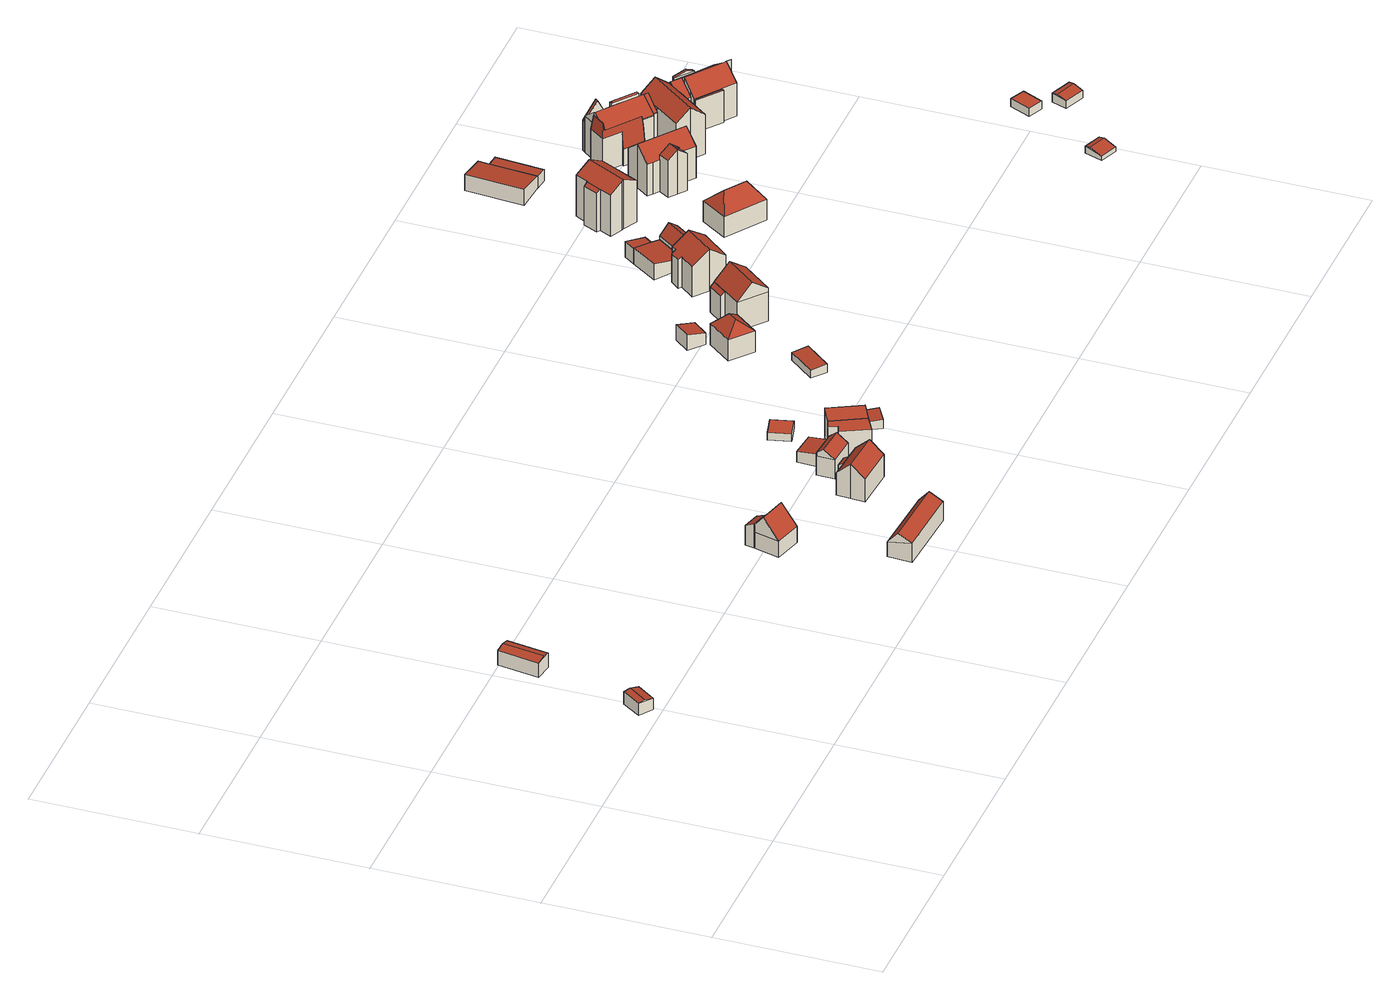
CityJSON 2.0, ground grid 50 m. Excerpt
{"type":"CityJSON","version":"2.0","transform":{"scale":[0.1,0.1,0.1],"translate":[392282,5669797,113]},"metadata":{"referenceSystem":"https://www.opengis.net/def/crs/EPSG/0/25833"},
"CityObjects":{
"building1":{"type":"Building","attributes":{"Dachtyp_tdc":"tdcGableRoof","Gemeindeschluessel":14627140,"Dachneigung":13.99,"QualitaetDacherkennung":80,"Geometrietyp2DReferenz":"3000","function":"31001_9998","roofType":"3100","measuredHeight":4.5},"geometry":[{"type":"MultiSurface","lod":"2","boundaries":[[[0,1,2,3]],[[1,4,5,2]],[[4,6,7,5]],[[6,0,3,7]],[[4,1,8]],[[0,6,9]],[[1,0,9,8]],[[6,4,8,9]],[[3,2,5,7]]],"semantics":{"surfaces":[{"type":"WallSurface"},{"type":"RoofSurface"},{"type":"GroundSurface"}],"values":[0,0,0,0,0,0,1,1,2]}}]},
"building2":{"type":"Building","attributes":{"Dachtyp_tdc":"tdcGableRoof","Gemeindeschluessel":14627140,"Dachneigung":13.93,"QualitaetDacherkennung":88,"Geometrietyp2DReferenz":"3000","function":"31001_9998","roofType":"3100","measuredHeight":5.42},"geometry":[{"type":"MultiSurface","lod":"2","boundaries":[[[10,11,12,13]],[[11,14,15,12]],[[14,16,17,15]],[[16,10,13,17]],[[14,11,18]],[[10,16,19]],[[11,10,19,18]],[[16,14,18,19]],[[13,12,15,17]]],"semantics":{"surfaces":[{"type":"WallSurface"},{"type":"RoofSurface"},{"type":"GroundSurface"}],"values":[0,0,0,0,0,0,1,1,2]}}]},
"building3":{"type":"Building","attributes":{"Gemeindeschluessel":14627140,"Geometrietyp2DReferenz":"3000","function":"31001_9998","roofType":"9999"},"children":["building3-1","building3-2"]},
"building3-1":{"type":"BuildingPart","attributes":{"Dachtyp_tdc":"tdcPolyFlatRoof","Dachneigung":29.08,"QualitaetDacherkennung":72,"Geometrietyp2DReferenz":"3000","roofType":"2100","measuredHeight":8.11},"parents":["building3"],"geometry":[{"type":"MultiSurface","lod":"2","boundaries":[[[20,21,22,23,24,25]],[[26,27,28,29,30,31]],[[27,20,25,28]],[[27,26,21,20]],[[25,24,29,28]],[[31,22,21,26]],[[30,29,24,23]],[[30,23,22,31]]],"semantics":{"surfaces":[{"type":"WallSurface"},{"type":"RoofSurface"},{"type":"GroundSurface"},{"type":"ClosureSurface"}],"values":[0,0,0,1,2,0,3,3]}}]},
"building3-2":{"type":"BuildingPart","attributes":{"Dachtyp_tdc":"tdcGableRoof","Dachneigung":49.13,"QualitaetDacherkennung":73,"Geometrietyp2DReferenz":"3000","roofType":"3100","measuredHeight":11.3},"parents":["building3"],"geometry":[{"type":"MultiSurface","lod":"2","boundaries":[[[23,32,33,24]],[[32,34,35,33]],[[34,36,37,35]],[[36,30,29,37]],[[22,31,38,39,40]],[[34,39,38,36]],[[32,40,39,34]],[[23,22,40,32]],[[36,38,31,30]],[[24,33,35,37,29]],[[24,29,30,23]],[[30,31,22,23]]],"semantics":{"surfaces":[{"type":"WallSurface"},{"type":"RoofSurface"},{"type":"GroundSurface"},{"type":"ClosureSurface"}],"values":[0,0,0,0,1,1,0,0,0,2,3,3]}}]},
"building4":{"type":"Building","attributes":{"Dachtyp_tdc":"tdcGableRoof","Gemeindeschluessel":14627140,"Dachneigung":48.3,"QualitaetDacherkennung":65,"Geometrietyp2DReferenz":"3000","function":"31001_9998","roofType":"3100","measuredHeight":8.55},"geometry":[{"type":"MultiSurface","lod":"2","boundaries":[[[41,42,43,44]],[[42,45,46,43]],[[45,47,48,46]],[[47,41,44,48]],[[45,42,49]],[[41,47,50]],[[42,41,50,49]],[[47,45,49,50]],[[44,43,46,48]]],"semantics":{"surfaces":[{"type":"WallSurface"},{"type":"RoofSurface"},{"type":"GroundSurface"}],"values":[0,0,0,0,0,0,1,1,2]}}]},
"building5":{"type":"Building","attributes":{"Gemeindeschluessel":14627140,"Geometrietyp2DReferenz":"3000","function":"31001_9998","roofType":"9999"},"children":["building5-1","building5-2"]},
"building5-1":{"type":"BuildingPart","attributes":{"Dachtyp_tdc":"tdcGableRoof","Dachneigung":42.73,"QualitaetDacherkennung":74,"Geometrietyp2DReferenz":"3000","roofType":"3100","measuredHeight":11.31},"parents":["building5"],"geometry":[{"type":"MultiSurface","lod":"2","boundaries":[[[51,52,53,54]],[[52,55,56,53]],[[55,57,58,56]],[[57,59,60,58]],[[59,61,62,60]],[[61,63,64,62]],[[63,65,66,64]],[[65,67,66]],[[61,59,57,55]],[[55,52,51,67,65,63,61]],[[54,53,56,58,60,62,64,66]],[[51,54,66,67]]],"semantics":{"surfaces":[{"type":"WallSurface"},{"type":"RoofSurface"},{"type":"GroundSurface"},{"type":"ClosureSurface"}],"values":[0,0,0,0,0,0,0,0,1,1,2,3]}}]},
"building5-2":{"type":"BuildingPart","attributes":{"Dachtyp_tdc":"tdcPolyFlatRoof","Dachneigung":27.91,"QualitaetDacherkennung":64,"Geometrietyp2DReferenz":"3000","roofType":"2100","measuredHeight":7.36},"parents":["building5"],"geometry":[{"type":"MultiSurface","lod":"2","boundaries":[[[67,68,69,66]],[[68,70,71,69]],[[70,51,54,71]],[[51,70,68,67]],[[66,69,71,54]],[[67,66,54,51]]],"semantics":{"surfaces":[{"type":"WallSurface"},{"type":"RoofSurface"},{"type":"GroundSurface"},{"type":"ClosureSurface"}],"values":[0,0,0,1,2,3]}}]},
"building6":{"type":"Building","attributes":{"Dachtyp_tdc":"tdcGableRoof","Gemeindeschluessel":14627140,"Dachneigung":40,"QualitaetDacherkennung":91,"Geometrietyp2DReferenz":"3000","function":"31001_9998","roofType":"3100","measuredHeight":9.18},"geometry":[{"type":"MultiSurface","lod":"2","boundaries":[[[72,73,74,75]],[[73,76,77,74]],[[76,78,79,77]],[[78,80,81,79]],[[80,72,75,81]],[[82,83,84,85,86]],[[72,82,86,73]],[[80,83,82,72]],[[76,85,84,78]],[[73,86,85,76]],[[78,84,83,80]],[[75,74,77,79,81]]],"semantics":{"surfaces":[{"type":"WallSurface"},{"type":"RoofSurface"},{"type":"GroundSurface"}],"values":[0,0,0,0,0,1,1,0,0,0,0,2]}}]},
"building7":{"type":"Building","attributes":{"Dachtyp_tdc":"tdcPolyFlatRoof","Gemeindeschluessel":14627140,"Dachneigung":6.64,"QualitaetDacherkennung":86,"Geometrietyp2DReferenz":"3000","function":"31001_9998","roofType":"2100","measuredHeight":4.2},"geometry":[{"type":"MultiSurface","lod":"2","boundaries":[[[87,88,89,90]],[[91,92,93,94]],[[90,89,92,91]],[[89,88,93,92]],[[88,87,94,93]],[[87,90,91,94]]],"semantics":{"surfaces":[{"type":"RoofSurface"},{"type":"GroundSurface"},{"type":"WallSurface"}],"values":[0,1,2,2,2,2]}}]},
"building8":{"type":"Building","attributes":{"Dachtyp_tdc":"tdcPolyFlatRoof","Gemeindeschluessel":14627140,"Dachneigung":0,"QualitaetDacherkennung":79,"Geometrietyp2DReferenz":"3000","function":"31001_9998","roofType":"1000","measuredHeight":9.05},"geometry":[{"type":"MultiSurface","lod":"2","boundaries":[[[95,96,97,98]],[[96,99,100,97]],[[99,101,102,100]],[[101,103,104,102]],[[103,105,106,104]],[[105,95,98,106]],[[105,103,101,99,96,95]],[[98,97,100,102,104,106]]],"semantics":{"surfaces":[{"type":"WallSurface"},{"type":"RoofSurface"},{"type":"GroundSurface"}],"values":[0,0,0,0,0,0,1,2]}}]},
"building9":{"type":"Building","attributes":{"Dachtyp_tdc":"tdcPolyFlatRoof","Gemeindeschluessel":14627140,"Dachneigung":0,"QualitaetDacherkennung":73,"Geometrietyp2DReferenz":"3000","function":"31001_9998","roofType":"1000","measuredHeight":9.52},"geometry":[{"type":"MultiSurface","lod":"2","boundaries":[[[103,101,107,108]],[[101,109,110,107]],[[109,111,112,110]],[[111,103,108,112]],[[111,109,101,103]],[[108,107,110,112]]],"semantics":{"surfaces":[{"type":"WallSurface"},{"type":"RoofSurface"},{"type":"GroundSurface"}],"values":[0,0,0,0,1,2]}}]},
"building10":{"type":"Building","attributes":{"Dachtyp_tdc":"tdcPolyFlatRoof","Gemeindeschluessel":14627140,"Dachneigung":0,"QualitaetDacherkennung":70,"Geometrietyp2DReferenz":"3000","function":"31001_9998","roofType":"1000","measuredHeight":2.39},"geometry":[{"type":"MultiSurface","lod":"2","boundaries":[[[113,114,115,116]],[[114,117,118,115]],[[117,119,120,118]],[[119,113,116,120]],[[119,117,114,113]],[[116,115,118,120]]],"semantics":{"surfaces":[{"type":"WallSurface"},{"type":"RoofSurface"},{"type":"GroundSurface"}],"values":[0,0,0,0,1,2]}}]},
"building11":{"type":"Building","attributes":{"Dachtyp_tdc":"tdcPolyFlatRoof","Gemeindeschluessel":14627140,"Dachneigung":3.43,"QualitaetDacherkennung":86,"Geometrietyp2DReferenz":"3000","function":"31001_9998","roofType":"2100","measuredHeight":2.9},"geometry":[{"type":"MultiSurface","lod":"2","boundaries":[[[121,122,123,124]],[[122,125,126,123]],[[125,127,128,126]],[[127,121,124,128]],[[127,125,122,121]],[[124,123,126,128]]],"semantics":{"surfaces":[{"type":"WallSurface"},{"type":"RoofSurface"},{"type":"GroundSurface"}],"values":[0,0,0,0,1,2]}}]},
"building12":{"type":"Building","attributes":{"Dachtyp_tdc":"tdcHipRoof","Gemeindeschluessel":14627140,"Dachneigung":39.15,"QualitaetDacherkennung":65,"Geometrietyp2DReferenz":"3000","function":"31001_9998","roofType":"3200","measuredHeight":10.5},"geometry":[{"type":"MultiSurface","lod":"2","boundaries":[[[129,130,131,132]],[[130,133,134,131]],[[133,135,136,134]],[[135,129,132,136]],[[133,130,137]],[[129,135,138]],[[130,129,138,137]],[[135,133,137,138]],[[132,131,134,136]]],"semantics":{"surfaces":[{"type":"WallSurface"},{"type":"RoofSurface"},{"type":"GroundSurface"}],"values":[0,0,0,0,1,1,1,1,2]}}]},
"building13":{"type":"Building","attributes":{"Dachtyp_tdc":"tdcPolyFlatRoof","Gemeindeschluessel":14627140,"Dachneigung":12.3,"QualitaetDacherkennung":75,"Geometrietyp2DReferenz":"3000","function":"31001_9998","roofType":"2100","measuredHeight":5.14},"geometry":[{"type":"MultiSurface","lod":"2","boundaries":[[[139,140,141,142]],[[140,143,144,141]],[[143,145,146,144]],[[145,139,142,146]],[[145,143,140,139]],[[142,141,144,146]]],"semantics":{"surfaces":[{"type":"WallSurface"},{"type":"RoofSurface"},{"type":"GroundSurface"}],"values":[0,0,0,0,1,2]}}]},
"building14":{"type":"Building","attributes":{"Dachtyp_tdc":"tdcPolyFlatRoof","Gemeindeschluessel":14627140,"Dachneigung":2.64,"QualitaetDacherkennung":87,"Geometrietyp2DReferenz":"3000","function":"31001_9998","roofType":"2100","measuredHeight":2.76},"geometry":[{"type":"MultiSurface","lod":"2","boundaries":[[[147,148,149,150]],[[148,151,152,149]],[[151,153,154,152]],[[153,147,150,154]],[[153,151,148,147]],[[150,149,152,154]]],"semantics":{"surfaces":[{"type":"WallSurface"},{"type":"RoofSurface"},{"type":"GroundSurface"}],"values":[0,0,0,0,1,2]}}]},
"building15":{"type":"Building","attributes":{"Gemeindeschluessel":14627140,"Geometrietyp2DReferenz":"3000","function":"31001_9998","roofType":"9999"},"children":["building15-1","building15-2"]},
"building15-1":{"type":"BuildingPart","attributes":{"Dachtyp_tdc":"tdcGableRoof","Dachneigung":45.47,"QualitaetDacherkennung":54,"Geometrietyp2DReferenz":"3000","roofType":"3100","measuredHeight":14.64},"parents":["building15"],"geometry":[{"type":"MultiSurface","lod":"2","boundaries":[[[155,156,157,158]],[[156,159,160,161,157]],[[162,163,164,165,166]],[[163,155,158,164]],[[167,168,169,170]],[[159,156,169,168,162]],[[155,170,169,156]],[[163,167,170,155]],[[162,168,167,163]],[[158,157,161,165,164]],[[162,166,160,159]],[[166,165,161,160]]],"semantics":{"surfaces":[{"type":"WallSurface"},{"type":"RoofSurface"},{"type":"GroundSurface"},{"type":"ClosureSurface"}],"values":[0,0,0,0,1,1,0,0,0,2,0,3]}}]},
"building15-2":{"type":"BuildingPart","attributes":{"Dachtyp_tdc":"tdcPolyFlatRoof","Dachneigung":41.73,"QualitaetDacherkennung":55,"Geometrietyp2DReferenz":"3000","roofType":"2100","measuredHeight":9.63},"parents":["building15"],"geometry":[{"type":"MultiSurface","lod":"2","boundaries":[[[171,166,165,172]],[[160,173,174,161]],[[173,171,172,174]],[[173,160,166,171]],[[172,165,161,174]],[[161,165,166,160]]],"semantics":{"surfaces":[{"type":"WallSurface"},{"type":"RoofSurface"},{"type":"GroundSurface"},{"type":"ClosureSurface"}],"values":[0,0,0,1,2,3]}}]},
"building16":{"type":"Building","attributes":{"Dachtyp_tdc":"tdcGableRoof","Gemeindeschluessel":14627140,"Dachneigung":34.15,"QualitaetDacherkennung":62,"Geometrietyp2DReferenz":"3000","function":"31001_9998","roofType":"3100","measuredHeight":13.9},"geometry":[{"type":"MultiSurface","lod":"2","boundaries":[[[175,176,177,178]],[[176,179,180,177]],[[179,181,182,180]],[[181,183,184,182]],[[183,185,186,184]],[[185,187,188,186]],[[187,189,190,188]],[[189,191,192,190]],[[191,193,194,192]],[[193,175,178,194]],[[189,187,185,183]],[[183,181,179,176,175,193,191,189]],[[178,177,180,182,184,186,188,190,192,194]]],"semantics":{"surfaces":[{"type":"WallSurface"},{"type":"RoofSurface"},{"type":"GroundSurface"}],"values":[0,0,0,0,0,0,0,0,0,0,1,1,2]}}]},
"building17":{"type":"Building","attributes":{"Gemeindeschluessel":14627140,"Geometrietyp2DReferenz":"3000","function":"31001_9998","roofType":"9999"},"children":["building17-1","building17-2"]},
"building17-1":{"type":"BuildingPart","attributes":{"Dachtyp_tdc":"tdcPolyFlatRoof","Dachneigung":12.21,"QualitaetDacherkennung":57,"Geometrietyp2DReferenz":"3000","roofType":"2100","measuredHeight":5.27},"parents":["building17"],"geometry":[{"type":"MultiSurface","lod":"2","boundaries":[[[195,196,197,198]],[[196,199,200,197]],[[199,201,202,200]],[[201,203,204,205,202]],[[201,199,196,195,206,203]],[[205,198,197,200,202]],[[206,204,203]],[[195,198,205,204,206]]],"semantics":{"surfaces":[{"type":"WallSurface"},{"type":"RoofSurface"},{"type":"GroundSurface"},{"type":"ClosureSurface"}],"values":[0,0,0,0,1,2,0,3]}}]},
"building17-2":{"type":"BuildingPart","attributes":{"Dachtyp_tdc":"tdcPolyFlatRoof","Dachneigung":11.2,"QualitaetDacherkennung":76,"Geometrietyp2DReferenz":"3000","roofType":"2100","measuredHeight":5.17},"parents":["building17"],"geometry":[{"type":"MultiSurface","lod":"2","boundaries":[[[207,208,209,210]],[[208,195,198,209]],[[204,207,210,205]],[[204,206,195,208,207]],[[210,209,198,205]],[[205,198,195,206,204]]],"semantics":{"surfaces":[{"type":"WallSurface"},{"type":"RoofSurface"},{"type":"GroundSurface"},{"type":"ClosureSurface"}],"values":[0,0,0,1,2,3]}}]},
"building18":{"type":"Building","attributes":{"Dachtyp_tdc":"tdcGableRoof","Gemeindeschluessel":14627140,"Dachneigung":48.2,"QualitaetDacherkennung":57,"Geometrietyp2DReferenz":"3000","function":"31001_9998","roofType":"3100","measuredHeight":8.31},"geometry":[{"type":"MultiSurface","lod":"2","boundaries":[[[211,212,213,214]],[[212,215,216,213]],[[215,217,218,216]],[[217,211,214,218]],[[215,212,219]],[[211,217,220]],[[212,211,220,219]],[[217,215,219,220]],[[214,213,216,218]]],"semantics":{"surfaces":[{"type":"WallSurface"},{"type":"RoofSurface"},{"type":"GroundSurface"}],"values":[0,0,0,0,0,0,1,1,2]}}]},
"building19":{"type":"Building","attributes":{"Dachtyp_tdc":"tdcGableRoof","Gemeindeschluessel":14627140,"Dachneigung":16.51,"QualitaetDacherkennung":77,"Geometrietyp2DReferenz":"3000","function":"31001_9998","roofType":"3100","measuredHeight":2.67},"geometry":[{"type":"MultiSurface","lod":"2","boundaries":[[[221,222,223,224]],[[222,225,226,223]],[[225,227,228,226]],[[227,221,224,228]],[[225,222,229]],[[221,227,230]],[[222,221,230,229]],[[227,225,229,230]],[[224,223,226,228]]],"semantics":{"surfaces":[{"type":"WallSurface"},{"type":"RoofSurface"},{"type":"GroundSurface"}],"values":[0,0,0,0,0,0,1,1,2]}}]},
"building20":{"type":"Building","attributes":{"Dachtyp_tdc":"tdcHipRoof","Gemeindeschluessel":14627140,"Dachneigung":44.87,"QualitaetDacherkennung":70,"Geometrietyp2DReferenz":"3000","function":"31001_9998","roofType":"3200","measuredHeight":11.71},"geometry":[{"type":"MultiSurface","lod":"2","boundaries":[[[231,232,233,234]],[[232,235,236,233]],[[235,237,238,236]],[[237,231,234,238]],[[235,232,239]],[[231,237,240]],[[232,231,240,239]],[[237,235,239,240]],[[234,233,236,238]]],"semantics":{"surfaces":[{"type":"WallSurface"},{"type":"RoofSurface"},{"type":"GroundSurface"}],"values":[0,0,0,0,1,1,1,1,2]}}]},
"building21":{"type":"Building","attributes":{"Gemeindeschluessel":14627140,"Geometrietyp2DReferenz":"3000","function":"31001_9998","roofType":"9999"},"children":["building21-1","building21-2"]},
"building21-1":{"type":"BuildingPart","attributes":{"Dachtyp_tdc":"tdcGableRoof","Dachneigung":29.57,"QualitaetDacherkennung":69,"Geometrietyp2DReferenz":"3000","roofType":"3100","measuredHeight":16.59},"parents":["building21"],"geometry":[{"type":"MultiSurface","lod":"2","boundaries":[[[241,242,243,244]],[[242,245,246,243]],[[245,247,248,246]],[[249,250,251,252]],[[250,253,254,251]],[[253,255,256,254]],[[255,257,258,256]],[[257,259,260,258]],[[259,241,244,260]],[[255,253,250,249,247,245,242,241]],[[241,259,257,255]],[[244,243,246,248,252,251,254,256,258,260]],[[249,252,248,247]]],"semantics":{"surfaces":[{"type":"WallSurface"},{"type":"RoofSurface"},{"type":"GroundSurface"},{"type":"ClosureSurface"}],"values":[0,0,0,0,0,0,0,0,0,1,1,2,3]}}]},
"building21-2":{"type":"BuildingPart","attributes":{"Dachtyp_tdc":"tdcPolyFlatRoof","Dachneigung":31.13,"QualitaetDacherkennung":58,"Geometrietyp2DReferenz":"3000","roofType":"2100","measuredHeight":13.76},"parents":["building21"],"geometry":[{"type":"MultiSurface","lod":"2","boundaries":[[[247,261,262,248]],[[261,263,264,262]],[[263,250,251,264]],[[250,249,252,251]],[[249,250,263,261,247]],[[248,262,264,251,252]],[[247,248,252,249]]],"semantics":{"surfaces":[{"type":"WallSurface"},{"type":"RoofSurface"},{"type":"GroundSurface"},{"type":"ClosureSurface"}],"values":[0,0,0,0,1,2,3]}}]},
"building22":{"type":"Building","attributes":{"Dachtyp_tdc":"tdcPolyFlatRoof","Gemeindeschluessel":14627140,"Dachneigung":0,"QualitaetDacherkennung":75,"Geometrietyp2DReferenz":"3000","function":"31001_9998","roofType":"1000","measuredHeight":2.67},"geometry":[{"type":"MultiSurface","lod":"2","boundaries":[[[265,266,267,268]],[[266,269,270,267]],[[269,271,272,270]],[[271,265,268,272]],[[271,269,266,265]],[[268,267,270,272]]],"semantics":{"surfaces":[{"type":"WallSurface"},{"type":"RoofSurface"},{"type":"GroundSurface"}],"values":[0,0,0,0,1,2]}}]},
"building23":{"type":"Building","attributes":{"Dachtyp_tdc":"tdcGableRoof","Gemeindeschluessel":14627140,"Dachneigung":14.01,"QualitaetDacherkennung":77,"Geometrietyp2DReferenz":"3000","function":"31001_9998","roofType":"3100","measuredHeight":3.3},"geometry":[{"type":"MultiSurface","lod":"2","boundaries":[[[273,274,275,276]],[[274,277,278,275]],[[277,279,280,278]],[[279,273,276,280]],[[277,274,281]],[[273,279,282]],[[274,273,282,281]],[[279,277,281,282]],[[276,275,278,280]]],"semantics":{"surfaces":[{"type":"WallSurface"},{"type":"RoofSurface"},{"type":"GroundSurface"}],"values":[0,0,0,0,0,0,1,1,2]}}]},
"building24":{"type":"Building","attributes":{"Dachtyp_tdc":"tdcPolyFlatRoof","Gemeindeschluessel":14627140,"Dachneigung":8.46,"QualitaetDacherkennung":54,"Geometrietyp2DReferenz":"3000","function":"31001_9998","roofType":"2100","measuredHeight":5.32},"geometry":[{"type":"MultiSurface","lod":"2","boundaries":[[[283,284,285,286]],[[284,287,288,285]],[[287,289,290,288]],[[289,291,292,290]],[[291,283,286,292]],[[291,289,287,284,283]],[[286,285,288,290,292]]],"semantics":{"surfaces":[{"type":"WallSurface"},{"type":"RoofSurface"},{"type":"GroundSurface"}],"values":[0,0,0,0,0,1,2]}}]},
"building25":{"type":"Building","attributes":{"Dachtyp_tdc":"tdcPolyFlatRoof","Gemeindeschluessel":14627140,"Dachneigung":4,"QualitaetDacherkennung":45,"Geometrietyp2DReferenz":"3000","function":"31001_9998","roofType":"2100","measuredHeight":3.95},"geometry":[{"type":"MultiSurface","lod":"2","boundaries":[[[293,294,295,296]],[[294,297,298,295]],[[297,299,300,298]],[[299,293,296,300]],[[299,297,294,293]],[[296,295,298,300]]],"semantics":{"surfaces":[{"type":"WallSurface"},{"type":"RoofSurface"},{"type":"GroundSurface"}],"values":[0,0,0,0,1,2]}}]},
"building26":{"type":"Building","attributes":{"Gemeindeschluessel":14627140,"Geometrietyp2DReferenz":"3000","function":"31001_9998","roofType":"9999"},"children":["building26-1","building26-2"]},
"building26-1":{"type":"BuildingPart","attributes":{"Dachtyp_tdc":"tdcGableRoof","Dachneigung":41.45,"QualitaetDacherkennung":54,"Geometrietyp2DReferenz":"3000","roofType":"3100","measuredHeight":14.67},"parents":["building26"],"geometry":[{"type":"MultiSurface","lod":"2","boundaries":[[[301,302,303,304]],[[302,305,306,303]],[[305,307,308,306]],[[307,309,310,308]],[[309,311,312,310]],[[311,313,314,312]],[[313,315,316,314]],[[315,317,318,316]],[[313,311,309,307]],[[307,305,302,301,319,317,315,313]],[[320,304,303,306,308,310,312,314,316,318]],[[301,304,320,319]],[[319,320,318,317]]],"semantics":{"surfaces":[{"type":"WallSurface"},{"type":"RoofSurface"},{"type":"GroundSurface"},{"type":"ClosureSurface"}],"values":[0,0,0,0,0,0,0,0,1,1,2,3,3]}}]},
"building26-2":{"type":"BuildingPart","attributes":{"Dachtyp_tdc":"tdcGableRoof","Dachneigung":37.66,"QualitaetDacherkennung":55,"Geometrietyp2DReferenz":"3000","roofType":"3100","measuredHeight":14.68},"parents":["building26"],"geometry":[{"type":"MultiSurface","lod":"2","boundaries":[[[321,322,323,324]],[[322,325,326,323]],[[325,327,328,326]],[[327,329,330,328]],[[329,331,332,330]],[[331,333,304,332]],[[333,301,304]],[[334,318,317]],[[334,321,324,318]],[[335,333,331,329]],[[329,327,325,322,321,334,321,335]],[[324,323,326,328,330,332,304,320,324,318]],[[319,301,333,335]],[[320,304,301,319]],[[321,336,319,335]],[[317,318,324,336]],[[336,324,320,319]],[[334,317,336,321]]],"semantics":{"surfaces":[{"type":"WallSurface"},{"type":"RoofSurface"},{"type":"GroundSurface"},{"type":"ClosureSurface"}],"values":[0,0,0,0,0,0,0,0,0,1,1,2,0,3,0,3,3,3]}}]},
"building27":{"type":"Building","attributes":{"Gemeindeschluessel":14627140,"Geometrietyp2DReferenz":"3000","function":"31001_9998","roofType":"9999"},"children":["building27-1","building27-2","building27-3","building27-4","building27-5","building27-6","building27-7","building27-8","building27-9","building27-10","building27-11"]},
"building27-1":{"type":"BuildingPart","attributes":{"Dachtyp_tdc":"tdcGableRoof","Dachneigung":10.01,"QualitaetDacherkennung":15,"Geometrietyp2DReferenz":"3000","roofType":"3100","measuredHeight":12.71},"parents":["building27"],"geometry":[{"type":"MultiSurface","lod":"2","boundaries":[[[337,338,339,340,341]],[[342,337,341,343,344]],[[345,338,346]],[[337,342,347]],[[338,337,347,346]],[[342,345,346,347]],[[341,340,348,343]],[[349,339,338,345]],[[349,350,348,340,339]],[[342,344,350,349,345]],[[344,343,348,350]]],"semantics":{"surfaces":[{"type":"WallSurface"},{"type":"RoofSurface"},{"type":"GroundSurface"},{"type":"ClosureSurface"}],"values":[0,0,0,0,1,1,2,0,3,0,3]}}]},
"building27-2":{"type":"BuildingPart","attributes":{"Dachtyp_tdc":"tdcGableRoof","Dachneigung":36.87,"QualitaetDacherkennung":60,"Geometrietyp2DReferenz":"3000","roofType":"3100","measuredHeight":15.17},"parents":["building27"],"geometry":[{"type":"MultiSurface","lod":"2","boundaries":[[[351,352,353,354]],[[352,355,356,357,353]],[[358,359,360,361]],[[359,362,363,364,360]],[[365,366,367,368,369,370]],[[339,351,354,340]],[[371,366,365,362,359,358,372]],[[372,373,355,352,351,339,349,371]],[[354,353,357,374,361,360,364,369,368,375,376,348,340]],[[373,356,355]],[[374,357,356,373,372]],[[358,361,374,372]],[[365,370,363,362]],[[370,369,364,363]],[[377,367,366,371]],[[375,368,367,377]],[[349,350,378,377,371]],[[350,348,376,378]],[[378,376,375,377]],[[340,348,350,349,339]]],"semantics":{"surfaces":[{"type":"WallSurface"},{"type":"RoofSurface"},{"type":"GroundSurface"},{"type":"ClosureSurface"}],"values":[0,0,0,0,0,0,1,1,2,0,3,3,0,3,0,3,0,3,3,3]}}]},
"building27-3":{"type":"BuildingPart","attributes":{"Dachtyp_tdc":"tdcPolyFlatRoof","Dachneigung":0,"QualitaetDacherkennung":20,"Geometrietyp2DReferenz":"3000","roofType":"1000","measuredHeight":10.61},"parents":["building27"],"geometry":[{"type":"MultiSurface","lod":"2","boundaries":[[[363,379,380,364]],[[379,381,382,380]],[[381,370,369,382]],[[370,381,379,363]],[[364,380,382,369]],[[364,369,370,363]]],"semantics":{"surfaces":[{"type":"WallSurface"},{"type":"RoofSurface"},{"type":"GroundSurface"},{"type":"ClosureSurface"}],"values":[0,0,0,1,2,3]}}]},
"building27-4":{"type":"BuildingPart","attributes":{"Dachtyp_tdc":"tdcFreeFormRoof","Dachneigung":82.33,"QualitaetDacherkennung":29,"Geometrietyp2DReferenz":"3000","roofType":"5000","measuredHeight":15.69},"parents":["building27"],"geometry":[{"type":"MultiSurface","lod":"2","boundaries":[[[383,384,385,386]],[[384,387,388,385]],[[387,389,390,388]],[[389,391,392,390]],[[391,393,394,392]],[[395,396,397,398]],[[396,383,386,397]],[[399,393,400,401,402]],[[393,391,400]],[[391,389,401,400]],[[389,387,384,383,396,403,402,401]],[[396,395,403]],[[395,399,402,403]],[[386,385,388,390,392,394,404,398,397]],[[404,394,393,399]],[[398,404,399,395]]],"semantics":{"surfaces":[{"type":"WallSurface"},{"type":"RoofSurface"},{"type":"GroundSurface"},{"type":"ClosureSurface"}],"values":[0,0,0,0,0,0,0,1,1,1,1,1,1,2,3,3]}}]},
"building27-5":{"type":"BuildingPart","attributes":{"Dachtyp_tdc":"tdcGableRoof","Dachneigung":40.07,"QualitaetDacherkennung":63,"Geometrietyp2DReferenz":"3000","roofType":"3100","measuredHeight":15.65},"parents":["building27"],"geometry":[{"type":"MultiSurface","lod":"2","boundaries":[[[405,406,407,408]],[[409,410,411,412]],[[413,414,415,416,417]],[[418,419,416,415,420,421,409]],[[409,421,410]],[[405,413,417,406]],[[407,422,412,411,408]],[[422,407,406,418]],[[412,422,418,409]],[[408,411,410,405]],[[420,415,414]],[[410,421,420,414,413,405]],[[406,417,419,418]],[[417,416,419]]],"semantics":{"surfaces":[{"type":"WallSurface"},{"type":"RoofSurface"},{"type":"GroundSurface"},{"type":"ClosureSurface"}],"values":[0,0,1,1,0,0,2,3,3,3,0,3,3,3]}}]},
"building27-6":{"type":"BuildingPart","attributes":{"Dachtyp_tdc":"tdcGableRoof","Dachneigung":38.79,"QualitaetDacherkennung":53,"Geometrietyp2DReferenz":"3000","roofType":"3100","measuredHeight":14.15},"parents":["building27"],"geometry":[{"type":"MultiSurface","lod":"2","boundaries":[[[423,424,425,426,427]],[[424,428,429,425]],[[428,344,343,429]],[[367,430,431,368]],[[430,432,433,431]],[[378,350,344,428,424,423,434]],[[434,435,432,430,367,377,378]],[[433,436,426,425,429,343,348,376,375,368,431]],[[437,435,434]],[[436,433,432,435,437]],[[423,427,437,434]],[[427,426,436,437]],[[348,343,344,350]],[[376,348,350,378]],[[367,368,375,377]],[[377,375,376,378]]],"semantics":{"surfaces":[{"type":"WallSurface"},{"type":"RoofSurface"},{"type":"GroundSurface"},{"type":"ClosureSurface"}],"values":[0,0,0,0,0,1,1,2,0,3,0,3,3,3,3,3]}}]},
"building27-7":{"type":"BuildingPart","attributes":{"Dachtyp_tdc":"tdcGableRoof","Dachneigung":52.29,"QualitaetDacherkennung":9,"Geometrietyp2DReferenz":"3000","roofType":"3100","measuredHeight":15.43},"parents":["building27"],"geometry":[{"type":"MultiSurface","lod":"2","boundaries":[[[438,439,440,441]],[[439,442,443,440]],[[442,444,445,443]],[[442,439,446]],[[439,438,447,448,446]],[[444,442,446,448,449]],[[441,440,443,445]],[[438,441,445,444]],[[449,448,447]],[[444,449,447,438]]],"semantics":{"surfaces":[{"type":"WallSurface"},{"type":"RoofSurface"},{"type":"GroundSurface"},{"type":"ClosureSurface"}],"values":[0,0,0,0,1,1,2,3,0,3]}}]},
"building27-8":{"type":"BuildingPart","attributes":{"Dachtyp_tdc":"tdcPolyFlatRoof","Dachneigung":40.11,"QualitaetDacherkennung":47,"Geometrietyp2DReferenz":"3000","roofType":"2100","measuredHeight":15.35},"parents":["building27"],"geometry":[{"type":"MultiSurface","lod":"2","boundaries":[[[450,451,452,453]],[[451,454,358,361,452]],[[356,450,453,357]],[[356,373,454,451,450]],[[453,452,361,374,357]],[[373,372,358,454]],[[356,357,374,372,373]],[[372,374,361,358]]],"semantics":{"surfaces":[{"type":"WallSurface"},{"type":"RoofSurface"},{"type":"GroundSurface"},{"type":"ClosureSurface"}],"values":[0,0,0,1,2,0,3,3]}}]},
"building27-9":{"type":"BuildingPart","attributes":{"Dachtyp_tdc":"tdcGableRoof","Dachneigung":39.38,"QualitaetDacherkennung":59,"Geometrietyp2DReferenz":"3000","roofType":"3100","measuredHeight":16.18},"parents":["building27"],"geometry":[{"type":"MultiSurface","lod":"2","boundaries":[[[455,456,438,441,394,393]],[[457,458,459,445,444]],[[417,460,461,407,406]],[[460,462,395,398,461]],[[463,464,465,466,467,468]],[[458,457,449,447,456,469,467,466,470]],[[471,468,467,469,455]],[[455,469,456]],[[462,463,468,471]],[[417,465,464,460]],[[460,464,463,462]],[[398,404,394,441,445,459,422,407,461]],[[399,395,462,471]],[[399,404,398,395]],[[393,399,471,455]],[[393,394,404,399]],[[457,444,449]],[[447,438,456]],[[444,445,441,438]],[[449,444,438,447]],[[459,458,470,418,422]],[[419,418,470]],[[406,407,422,418]],[[406,418,419,417]],[[466,465,417,416,419,470]],[[419,416,417]]],"semantics":{"surfaces":[{"type":"WallSurface"},{"type":"RoofSurface"},{"type":"GroundSurface"},{"type":"ClosureSurface"}],"values":[0,0,0,0,1,1,0,0,0,0,0,2,0,3,0,3,0,0,3,3,3,0,3,3,0,3]}}]},
"building27-10":{"type":"BuildingPart","attributes":{"Dachtyp_tdc":"tdcGableRoof","Dachneigung":39.72,"QualitaetDacherkennung":68,"Geometrietyp2DReferenz":"3000","roofType":"3100","measuredHeight":17.18},"parents":["building27"],"geometry":[{"type":"MultiSurface","lod":"2","boundaries":[[[472,473,431,433,432]],[[473,474,475,431]],[[474,476,477,475]],[[476,478,479,477]],[[478,480,408,479]],[[480,413,405,408]],[[481,482,483,411,410,421]],[[482,484,425,483]],[[484,427,426,425]],[[482,481,420,414,480,478,476]],[[476,474,473,472,435,437,427,484,482]],[[433,431,475,477,479,408,411,483,425,426,436]],[[421,420,481]],[[414,413,480]],[[410,411,408,405]],[[421,410,405,413,414,420]],[[472,432,435]],[[432,433,436,437,435]],[[437,436,426,427]]],"semantics":{"surfaces":[{"type":"WallSurface"},{"type":"RoofSurface"},{"type":"GroundSurface"},{"type":"ClosureSurface"}],"values":[0,0,0,0,0,0,0,0,0,1,1,2,0,0,3,3,0,3,3]}}]},
"building27-11":{"type":"BuildingPart","attributes":{"Dachtyp_tdc":"tdcFreeFormRoof","Dachneigung":40,"QualitaetDacherkennung":14,"Geometrietyp2DReferenz":"3000","roofType":"5000","measuredHeight":13.18},"parents":["building27"],"geometry":[{"type":"MultiSurface","lod":"2","boundaries":[[[485,486,487,488]],[[486,489,409,412,487]],[[490,485,488,459,458]],[[489,486,491]],[[492,491,486,485]],[[492,485,490]],[[490,489,491,492]],[[488,487,412,422,459]],[[458,470,418,409,489,490]],[[422,412,409,418]],[[458,459,422,418,470]]],"semantics":{"surfaces":[{"type":"WallSurface"},{"type":"RoofSurface"},{"type":"GroundSurface"},{"type":"ClosureSurface"}],"values":[0,0,0,1,1,1,1,2,0,3,3]}}]}
},
"vertices":[
[3,393,370],[43,451,370],[43,451,329],[3,393,329],[84,422,367],[84,422,329],[44,365,367],[44,365,329],[60,439,374],[19,382,374],
[98,720,367],[118,847,367],[118,847,320],[98,720,320],[172,839,368],[172,839,320],[153,711,368],[153,711,320],[147,843,374],[128,715,374],
[1110,445,270],[1102,417,286],[1102,417,282],[1102,417,258],[1102,417,205],[1110,445,205],[1051,430,286],[1058,459,270],[1058,459,205],[1051,430,205],[1051,430,258],[1051,430,282],
[1137,407,258],[1137,407,205],[1117,329,258],[1117,329,205],[1030,352,258],[1030,352,205],[1043,402,318],[1130,380,318],[1137,407,282],
[1398,2,236],[1177,14,236],[1177,14,172],[1398,2,172],[1181,88,221],[1181,88,172],[1402,75,221],[1402,75,172],[1180,55,258],[1400,43,258],
[1530,325,227],[1576,322,227],[1576,322,153],[1530,325,153],[1573,279,266],[1573,279,153],[1571,237,227],[1571,237,153],[1438,245,227],[1438,245,153],[1440,287,266],[1440,287,153],[1442,330,227],[1442,330,153],[1493,327,226],[1493,327,153],[1493,327,227],
[1494,343,218],[1494,343,153],[1531,341,218],[1531,341,153],
[1587,348,229],[1497,353,229],[1497,353,166],[1587,348,166],[1499,409,229],[1499,409,166],[1577,404,229],[1577,404,166],[1589,404,229],[1589,404,166],[1588,382,257],[1589,404,239],[1577,404,239],[1499,409,239],[1498,387,257],
[1577,404,235],[1581,461,228],[1502,468,228],[1499,409,235],[1499,409,193],[1502,468,193],[1581,461,193],[1577,404,193],
[1617,388,239],[1642,396,239],[1642,396,148],[1617,388,148],[1629,423,239],[1629,423,148],[1656,432,239],[1656,432,148],[1707,332,239],[1707,332,148],[1659,305,239],[1659,305,148],
[1656,432,143],[1707,332,143],[1714,461,239],[1714,461,143],[1764,361,239],[1764,361,143],
[1640,603,171],[1704,619,171],[1704,619,147],[1640,603,147],[1720,553,171],[1720,553,147],[1656,537,171],[1656,537,147],
[1827,331,157],[1797,383,153],[1797,383,128],[1827,331,128],[1848,413,153],[1848,413,128],[1879,361,157],[1879,361,128],
[1937,824,239],[1996,897,239],[1996,897,168],[1937,824,168],[2063,843,238],[2063,843,168],[2004,769,238],[2004,769,168],[2010,847,274],[1989,821,274],
[1977,904,218],[1931,942,231],[1931,942,180],[1977,904,180],[1969,988,231],[1969,988,180],[2015,950,218],[2015,950,180],
[2090,693,129],[2131,659,132],[2131,659,104],[2090,693,104],[2065,580,132],[2065,580,104],[2024,614,129],[2024,614,104],
[2279,829,178],[2200,892,178],[2200,892,81],[2279,829,81],[2241,942,178],[2241,942,177],[2241,942,81],[2276,986,178],[2354,922,178],[2354,922,81],[2276,986,81],[2276,986,177],[2354,922,191],[2314,955,227],[2238,862,227],[2279,829,191],
[2265,994,165],[2265,994,81],[2230,951,165],[2230,951,81],
[2363,1122,162],[2386,1150,162],[2386,1150,68],[2363,1122,68],[2396,1142,171],[2396,1142,68],[2408,1156,171],[2408,1156,68],[2449,1122,207],[2449,1122,68],[2490,1089,172],[2490,1089,68],[2419,1003,171],[2419,1003,68],[2379,1036,207],[2379,1036,68],[2335,1071,169],[2335,1071,68],[2371,1115,169],[2371,1115,68],
[2500,1251,104],[2530,1237,97],[2530,1237,65],[2500,1251,65],[2463,1145,97],[2463,1145,65],[2383,1200,118],[2383,1200,65],[2438,1279,118],[2438,1279,117],[2438,1279,65],[2486,1258,107],
[2462,1313,117],[2517,1275,104],[2517,1275,65],[2462,1313,65],
[2463,1145,109],[2530,1237,109],[2530,1237,59],[2463,1145,59],[2578,1202,120],[2578,1202,59],[2511,1110,120],[2511,1110,59],[2554,1219,143],[2487,1127,143],
[2870,114,448],[2926,93,448],[2926,93,426],[2870,114,426],[2905,37,441],[2905,37,426],[2849,58,441],[2849,58,426],[2919,75,453],[2863,96,453],
[2703,1171,130],[2824,1090,129],[2824,1090,60],[2703,1171,60],[2770,1009,129],[2770,1009,60],[2649,1091,129],[2649,1091,60],[2769,1068,177],[2704,1112,177],
[2622,1376,206],[2617,1378,202],[2617,1378,40],[2622,1376,40],[2577,1396,177],[2577,1396,40],[2595,1434,177],[2595,1434,40],[2618,1479,177],[2618,1480,177],[2618,1480,40],[2618,1479,40],[2639,1520,177],[2639,1520,40],[2683,1497,206],[2683,1497,40],[2728,1475,177],[2728,1475,40],[2667,1353,178],[2667,1353,40],
[2584,1440,169],[2584,1440,40],[2605,1485,169],[2605,1485,40],
[3059,308,432],[3013,329,432],[3013,329,406],[3059,308,406],[3042,393,432],[3042,393,406],[3088,372,432],[3088,372,406],
[3086,287,447],[3151,261,447],[3151,261,417],[3086,287,417],[3133,215,442],[3133,215,417],[3068,240,442],[3068,240,417],[3145,245,450],[3080,271,450],
[2741,1669,73],[2649,1676,86],[2649,1676,33],[2741,1669,33],[2663,1855,86],[2663,1855,33],[2755,1848,73],[2755,1848,33],[2752,1815,73],[2752,1815,33],
[2782,1665,69],[2741,1669,72],[2741,1669,32],[2782,1665,32],[2752,1815,72],[2752,1815,32],[2794,1812,69],[2794,1812,32],
[2834,1346,141],[2817,1359,141],[2817,1359,36],[2834,1346,36],[2802,1370,141],[2802,1370,36],[2831,1408,183],[2831,1408,36],[2859,1446,142],[2859,1446,36],[2988,1350,142],[2988,1350,36],[2959,1312,183],[2959,1312,36],[2931,1274,141],[2931,1274,36],[2887,1307,141],[2887,1307,36],[2861,1326,141],[2861,1326,36],
[2875,1316,170],[2864,1302,171],[2864,1302,36],[2875,1316,36],[2876,1293,159],[2876,1293,36],[2864,1276,160],[2864,1276,36],[2839,1295,183],[2839,1295,36],[2814,1314,159],[2814,1314,36],[2834,1346,158],[2887,1307,158],[2861,1326,183],[2875,1316,141],
[3308,1420,121],[3303,1412,121],[3303,1412,116],[3303,1412,2],[3308,1420,2],[3257,1459,122],[3257,1459,2],[3257,1459,106],[3251,1452,122],[3286,1426,130],[3291,1433,130],[3251,1452,2],[3251,1452,116],[3251,1452,114],
[3318,1400,116],[3324,1408,109],[3324,1408,2],[3318,1400,2],[3367,1375,110],[3367,1375,105],[3367,1375,2],[3330,1327,153],[3300,1287,112],[3300,1287,2],[3330,1327,2],[3262,1316,112],[3262,1316,109],[3262,1316,2],[3189,1371,111],[3200,1385,127],[3200,1385,106],[3200,1385,2],[3189,1371,2],[3189,1371,109],[3220,1411,154],[3331,1327,154],[3338,1337,145],[3331,1327,2],[3220,1411,2],[3228,1422,2],[3220,1411,133],[3228,1422,144],
[3257,1310,109],[3257,1310,2],[3185,1365,109],[3185,1365,2],
[3019,1456,60],[2965,1497,57],[2965,1497,2],[3019,1456,2],[2969,1503,112],[2969,1503,2],[2918,1542,112],[2918,1542,2],[2954,1590,112],[2954,1590,2],[2964,1583,112],[2964,1583,2],[3027,1467,112],[3023,1462,112],[3023,1462,2],[3027,1467,2],[2931,1540,112],[2955,1582,159],[2926,1544,159],[2927,1539,135],[3022,1466,138],[2931,1540,2],
[3079,1440,119],[3065,1451,119],[3065,1451,2],[3079,1440,2],[3136,1515,119],[3129,1506,119],[3129,1506,2],[3136,1515,2],[3079,1440,121],[3091,1456,137],[3107,1477,159],[3093,1488,159],[3065,1451,121],[3121,1525,119],[3120,1524,121],[3122,1498,137],[3129,1506,128],[3121,1525,2],
[3203,1449,139],[3203,1450,139],[3203,1450,2],[3203,1449,2],[3203,1449,136],[3227,1481,106],[3227,1481,2],[3172,1407,106],[3172,1407,2],[3171,1407,106],[3171,1407,2],[3199,1444,144],[3193,1436,135],[3199,1444,2],[3199,1444,136],
[2994,1622,102],[3000,1630,102],[3000,1630,2],[2994,1622,2],[3055,1588,105],[3055,1588,2],[3049,1580,105],[3049,1580,2],[3033,1604,157],[3005,1613,121],[3027,1596,157],[3042,1585,121],
[3379,1366,105],[3342,1318,156],[3342,1318,2],[3379,1366,2],[3330,1327,156],
[2964,1583,121],[2994,1622,121],[3049,1580,121],[3065,1568,121],[3065,1568,2],[3059,1443,121],[3059,1443,2],[3027,1467,121],[3027,1467,125],[3059,1443,125],[3065,1451,133],[3089,1483,164],[2962,1580,164],[2931,1540,126],[2964,1583,161],[3121,1525,121],[2931,1540,121],
[3171,1407,135],[3172,1407,135],[3095,1306,135],[3095,1306,2],[3058,1335,174],[3058,1335,2],[3020,1363,137],[3020,1363,2],[3079,1440,137],[3129,1506,137],[3166,1478,174],[3166,1478,2],[3203,1450,136],
[3070,1576,130],[3141,1522,130],[3141,1522,2],[3070,1576,2],[3136,1515,130],[3065,1568,130],[3135,1521,134],[3071,1569,134]
]}
